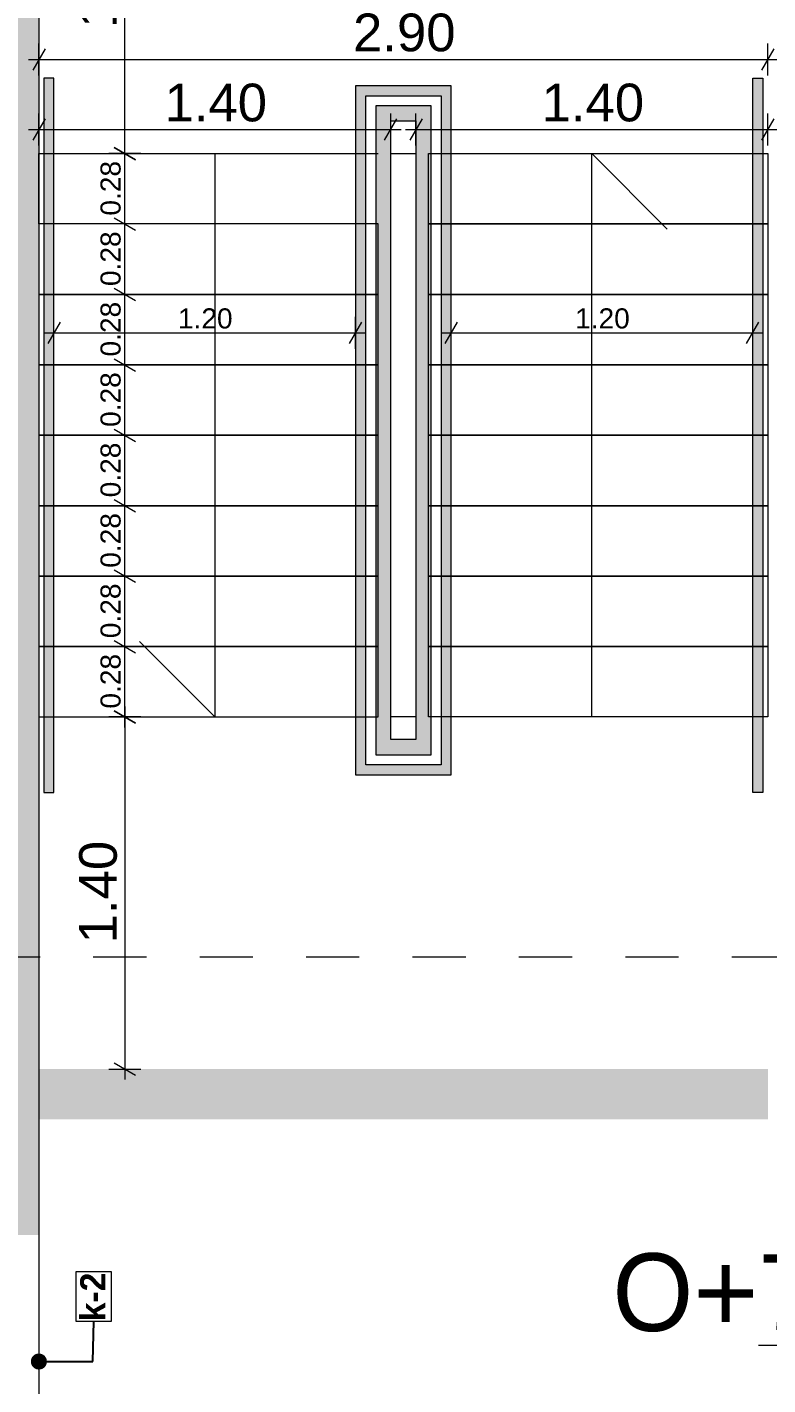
# Model space of a CAD drawing. Header units: millimetres. Extents: x 475206255 to 476720147, y 4620882299 to 4621447368.
# Drawn here: x 475260885 to 475263832, y 4621103721 to 4621109119 of the extents above; entities that cross this region are included whole.
import ezdxf

# ---------------------------------------------------------------- set-up
doc = ezdxf.new("R2010")
doc.units = ezdxf.units.MM
doc.header["$MEASUREMENT"] = 0
doc.set_wipeout_variables(frame=1)
doc.linetypes.add('Dashed', pattern=[423.333333, 211.666667, -211.666667])
doc.linetypes.add('Wipeout_Contour', pattern=[1000, 0, -1000])
for name, color, linetype, lineweight in [('2D Drafting - General_Pen_No__250_Pen_No__7_Pen_No__7', 7, 'Continuous', 0), ('G-Anno-Nplt_Pen_No__7', 7, 'Continuous', 0), ('gegmebi_Pen_No__7_Pen_No__7', 7, 'Continuous', 0), ('New_._Pen_No__1', 1, 'Continuous', 0), ('New_2D Drafting - General_Pen_No__1', 1, 'Continuous', 0), ('New_2D Drafting - General_Pen_No__4', 7, 'Continuous', 0), ('New_Annotation - Label_Pen_No__1', 1, 'Continuous', 0), ('New_shenobebi_Pen_No__1', 1, 'Continuous', 0), ('zoma_Pen_No__142', 142, 'Continuous', 0), ('zoma_Pen_No__5_Pen_No__5', 5, 'Continuous', 0)]:
    doc.layers.add(name, color=color, linetype=linetype, lineweight=lineweight)
doc.layers.add('zoma', color=7, linetype='Continuous')
doc.styles.add('GENERATED_STYLE_2', font='arial.ttf')
doc.styles.add('GENERATED_STYLE_5', font='')
doc.styles.add('GENERATED_STYLE_6', font='avaza.ttf')
doc.styles.get('GENERATED_STYLE_5').set_extended_font_data('Avaza', bold=True)
doc.dimstyles.new('GENERATED_STYLE__17', dxfattribs={"dimtxt": 80.000001, "dimasz": 64.421331, "dimexe": 0.18, "dimexo": 3, "dimgap": 0, "dimtad": 1, "dimlfac": 0.001, "dimzin": 0, "dimdsep": 46, "dimtxsty": 'GENERATED_STYLE_2', "dimblk": 'ARROWHEAD_2', "dimblk1": 'ARROWHEAD_2', "dimblk2": 'ARROWHEAD_2', "dimcen": 0.09, "dimclrd": 142, "dimclre": 142, "dimclrt": 142, "dimadec": 0, "dimazin": 0, "dimtfac": 1, "dimtdec": 4, "dimtmove": 0, "dimatfit": 3, "dimfxl": 1, "dimtolj": 1, "dimtzin": 0, "dimarcsym": 0})
doc.dimstyles.new('GENERATED_STYLE__20', dxfattribs={"dimtxt": 80.000001, "dimasz": 64.421331, "dimexe": 0.18, "dimexo": 3, "dimgap": 0, "dimtad": 1, "dimtih": 1, "dimtoh": 1, "dimlfac": 0.001, "dimzin": 0, "dimdsep": 46, "dimtxsty": 'GENERATED_STYLE_2', "dimblk": 'ARROWHEAD_2', "dimblk1": 'ARROWHEAD_2', "dimblk2": 'ARROWHEAD_2', "dimcen": 0.09, "dimclrd": 142, "dimclre": 142, "dimclrt": 142, "dimadec": 0, "dimazin": 0, "dimtfac": 1, "dimtdec": 4, "dimtmove": 0, "dimatfit": 3, "dimfxl": 1, "dimtolj": 1, "dimtzin": 0, "dimarcsym": 0})
doc.dimstyles.new('GENERATED_STYLE__3', dxfattribs={"dimtxt": 200, "dimasz": 64.421331, "dimexe": 0.18, "dimexo": 3, "dimgap": 0, "dimtad": 1, "dimtih": 1, "dimtoh": 1, "dimlfac": 0.001, "dimzin": 0, "dimdsep": 46, "dimtxsty": 'GENERATED_STYLE_2', "dimblk": 'ARROWHEAD_2', "dimblk1": 'ARROWHEAD_2', "dimblk2": 'ARROWHEAD_2', "dimcen": 0.09, "dimclrd": 142, "dimclre": 142, "dimclrt": 142, "dimadec": 0, "dimazin": 0, "dimtfac": 1, "dimtdec": 4, "dimtmove": 0, "dimatfit": 3, "dimfxl": 1, "dimtolj": 1, "dimtzin": 0, "dimarcsym": 0})
doc.dimstyles.new('GENERATED_STYLE__33', dxfattribs={"dimtxt": 0.18, "dimasz": 127.68, "dimexe": 0.18, "dimexo": 0.0625, "dimgap": 0, "dimtad": 0, "dimtih": 1, "dimtoh": 1, "dimdec": 4, "dimzin": 0, "dimdsep": 46, "dimcen": 0.09, "dimadec": 0, "dimazin": 0, "dimtfac": 1, "dimtdec": 4, "dimtmove": 0, "dimatfit": 3, "dimldrblk": 'ARROWHEAD_11', "dimfxl": 1, "dimtolj": 1, "dimtzin": 0, "dimarcsym": 0})
doc.dimstyles.new('GENERATED_STYLE__5', dxfattribs={"dimtxt": 150, "dimasz": 64.421331, "dimexe": 0.18, "dimexo": 3, "dimgap": 0, "dimtad": 1, "dimtih": 1, "dimtoh": 1, "dimlfac": 0.001, "dimzin": 0, "dimdsep": 46, "dimtxsty": 'GENERATED_STYLE_2', "dimblk": 'ARROWHEAD_2', "dimblk1": 'ARROWHEAD_2', "dimblk2": 'ARROWHEAD_2', "dimcen": 0.09, "dimclrd": 142, "dimclre": 142, "dimclrt": 142, "dimadec": 0, "dimazin": 0, "dimtfac": 1, "dimtdec": 4, "dimtmove": 0, "dimatfit": 3, "dimfxl": 1, "dimtolj": 1, "dimtzin": 0, "dimarcsym": 0})
doc.dimstyles.new('GENERATED_STYLE__7', dxfattribs={"dimtxt": 150, "dimasz": 64.421331, "dimexe": 0.18, "dimexo": 3, "dimgap": 0, "dimtad": 1, "dimlfac": 0.001, "dimzin": 0, "dimdsep": 46, "dimtxsty": 'GENERATED_STYLE_2', "dimblk": 'ARROWHEAD_2', "dimblk1": 'ARROWHEAD_2', "dimblk2": 'ARROWHEAD_2', "dimcen": 0.09, "dimclrd": 142, "dimclre": 142, "dimclrt": 142, "dimadec": 0, "dimazin": 0, "dimtfac": 1, "dimtdec": 4, "dimtmove": 0, "dimatfit": 3, "dimfxl": 1, "dimtolj": 1, "dimtzin": 0, "dimarcsym": 0})
doc.dimstyles.new('GENERATED_STYLE__9', dxfattribs={"dimtxt": 200, "dimasz": 64.421331, "dimexe": 0.18, "dimexo": 3, "dimgap": 0, "dimtad": 1, "dimlfac": 0.001, "dimzin": 0, "dimdsep": 46, "dimtxsty": 'GENERATED_STYLE_2', "dimblk": 'ARROWHEAD_2', "dimblk1": 'ARROWHEAD_2', "dimblk2": 'ARROWHEAD_2', "dimcen": 0.09, "dimclrd": 142, "dimclre": 142, "dimclrt": 142, "dimadec": 0, "dimazin": 0, "dimtfac": 1, "dimtdec": 4, "dimtmove": 0, "dimatfit": 3, "dimfxl": 1, "dimtolj": 1, "dimtzin": 0, "dimarcsym": 0})

# ---------------------------------------------------------------- blocks, each defined once
blk = doc.blocks.new('*D203', base_point=(475826095.8, 4621095193.2))
at = {"layer": 'zoma_Pen_No__142', "color": 142, "linetype": 'Continuous', "lineweight": 0, "transparency": 16777216}
for p, q in [((475299470.7, 4621110192), (475299386, 4621110240.9)), ((475299428.3, 4621110216.4), (475299428.3, 4621110257.9)), ((475299491.9, 4621110216.4), (475299364.8, 4621110216.4)), ((475299428.3, 4621095016.4), (475299428.3, 4621110216.4)), ((475299491.9, 4621095016.4), (475299364.8, 4621095016.4)), ((475299386, 4621095040.9), (475299470.7, 4621094992)), ((475299428.3, 4621094975), (475299428.3, 4621095016.4))]:
    blk.add_line(p, q, dxfattribs=at)
at = {"layer": 'zoma_Pen_No__142', "color": 142, "lineweight": 0, "transparency": 16777216, "insert": (475299388.3, 4621102273.2), "char_height": 200, "attachment_point": 7, "rotation": 90, "style": 'GENERATED_STYLE_2'}
blk.add_mtext('\\A1;{\\pql;\\fArial|b0|i0|c204|p0;\\W1.000000;15.20}', dxfattribs=at)
blk = doc.blocks.new('ARROWHEAD_2')
at = {"color": 0, "linetype": 'Continuous', "lineweight": 0}
for p, q in [((0, 0), (-1, 0)), ((-0.378, -0.655), (0.378, 0.655))]:
    blk.add_line(p, q, dxfattribs=at)
blk = doc.blocks.new('*D211', base_point=(475826095.8, 4621095193.2))
at = {"layer": 'zoma_Pen_No__142', "color": 142, "linetype": 'Continuous', "lineweight": 0, "transparency": 16777216}
for p, q in [((475298702.8, 4621109816.4), (475298575.6, 4621109816.4)), ((475298596.8, 4621109840.9), (475298681.6, 4621109792)), ((475298639.2, 4621105566), (475298639.2, 4621109816.4)), ((475298596.8, 4621105590.4), (475298681.6, 4621105541.5)), ((475298702.8, 4621105566), (475298575.6, 4621105566))]:
    blk.add_line(p, q, dxfattribs=at)
at = {"layer": 'zoma_Pen_No__142', "color": 142, "lineweight": 0, "transparency": 16777216, "char_height": 200, "attachment_point": 7, "rotation": 90, "style": 'GENERATED_STYLE_2'}
for s, insert in [('\\A1;{\\pql;\\fArial|b0|i0|c204|p0;\\W1.000000;0.40}', (475298599.2, 4621109258.1)), ('\\A1;{\\pql;\\fArial|b0|i0|c204|p0;\\W1.000000;4.25}', (475298599.2, 4621107424.3))]:
    blk.add_mtext(s, dxfattribs=dict(at, insert=insert))
blk = doc.blocks.new('*D379', base_point=(475826095.8, 4621095193.2))
at = {"layer": 'zoma_Pen_No__142', "color": 142, "linetype": 'Continuous', "lineweight": 0, "transparency": 16777216}
for p, q in [((475261316.5, 4621106352.1), (475261231.7, 4621106401)), ((475261274.1, 4621106418), (475261274.1, 4621106376.6)), ((475261210.5, 4621106376.6), (475261337.7, 4621106376.6)), ((475261274.1, 4621106376.6), (475261274.1, 4621104976.6)), ((475261231.7, 4621105001), (475261316.5, 4621104952.1)), ((475261210.5, 4621104976.6), (475261337.7, 4621104976.6)), ((475261274.1, 4621104976.6), (475261274.1, 4621104935.1))]:
    blk.add_line(p, q, dxfattribs=at)
at = {"layer": 'zoma_Pen_No__142', "color": 142, "lineweight": 0, "transparency": 16777216, "insert": (475261244.1, 4621105476.4), "char_height": 150, "attachment_point": 7, "rotation": 90, "style": 'GENERATED_STYLE_2'}
blk.add_mtext('\\A1;{\\pql;\\fArial|b0|i0|c204|p0;\\W1.000000;1.40}', dxfattribs=at)
blk = doc.blocks.new('*D380', base_point=(475826095.8, 4621095193.2))
at = {"layer": 'zoma_Pen_No__142', "color": 142, "linetype": 'Continuous', "lineweight": 0, "transparency": 16777216}
for p, q in [((475261231.7, 4621106680.9), (475261316.5, 4621106631.9)), ((475261337.7, 4621106656.4), (475261210.5, 4621106656.4)), ((475261274.1, 4621106376.4), (475261274.1, 4621106656.4)), ((475261231.7, 4621106400.9), (475261316.5, 4621106351.9)), ((475261337.7, 4621106376.4), (475261210.5, 4621106376.4)), ((475261274.1, 4621106334.9), (475261274.1, 4621106376.4))]:
    blk.add_line(p, q, dxfattribs=at)
at = {"layer": 'zoma_Pen_No__142', "color": 142, "lineweight": 0, "transparency": 16777216, "insert": (475261258.1, 4621106409.6), "char_height": 80, "attachment_point": 7, "rotation": 90, "style": 'GENERATED_STYLE_2'}
blk.add_mtext('\\A1;{\\pql;\\fArial|b0|i0|c204|p0;\\W1.000000;0.28}', dxfattribs=at)
blk = doc.blocks.new('*D381', base_point=(475826095.8, 4621095193.2))
at = {"layer": 'zoma_Pen_No__142', "color": 142, "linetype": 'Continuous', "lineweight": 0, "transparency": 16777216}
for p, q in [((475261231.7, 4621106960.9), (475261316.5, 4621106911.9)), ((475261337.7, 4621106936.4), (475261210.5, 4621106936.4)), ((475261274.1, 4621106656.4), (475261274.1, 4621106936.4)), ((475261231.7, 4621106680.9), (475261316.5, 4621106631.9)), ((475261337.7, 4621106656.4), (475261210.5, 4621106656.4))]:
    blk.add_line(p, q, dxfattribs=at)
at = {"layer": 'zoma_Pen_No__142', "color": 142, "lineweight": 0, "transparency": 16777216, "insert": (475261258.1, 4621106689.6), "char_height": 80, "attachment_point": 7, "rotation": 90, "style": 'GENERATED_STYLE_2'}
blk.add_mtext('\\A1;{\\pql;\\fArial|b0|i0|c204|p0;\\W1.000000;0.28}', dxfattribs=at)
blk = doc.blocks.new('*D382', base_point=(475826095.8, 4621095193.2))
at = {"layer": 'zoma_Pen_No__142', "color": 142, "linetype": 'Continuous', "lineweight": 0, "transparency": 16777216}
for p, q in [((475261337.7, 4621107216.4), (475261210.5, 4621107216.4)), ((475261231.7, 4621107240.9), (475261316.5, 4621107191.9)), ((475261274.1, 4621106936.4), (475261274.1, 4621107216.4)), ((475261231.7, 4621106960.9), (475261316.5, 4621106911.9)), ((475261337.7, 4621106936.4), (475261210.5, 4621106936.4))]:
    blk.add_line(p, q, dxfattribs=at)
at = {"layer": 'zoma_Pen_No__142', "color": 142, "lineweight": 0, "transparency": 16777216, "insert": (475261258.1, 4621106969.6), "char_height": 80, "attachment_point": 7, "rotation": 90, "style": 'GENERATED_STYLE_2'}
blk.add_mtext('\\A1;{\\pql;\\fArial|b0|i0|c204|p0;\\W1.000000;0.28}', dxfattribs=at)
blk = doc.blocks.new('*D383', base_point=(475826095.8, 4621095193.2))
at = {"layer": 'zoma_Pen_No__142', "color": 142, "linetype": 'Continuous', "lineweight": 0, "transparency": 16777216}
for p, q in [((475261337.7, 4621107496.4), (475261210.5, 4621107496.4)), ((475261231.7, 4621107520.9), (475261316.5, 4621107471.9)), ((475261274.1, 4621107216.4), (475261274.1, 4621107496.4)), ((475261337.7, 4621107216.4), (475261210.5, 4621107216.4)), ((475261231.7, 4621107240.9), (475261316.5, 4621107191.9))]:
    blk.add_line(p, q, dxfattribs=at)
at = {"layer": 'zoma_Pen_No__142', "color": 142, "lineweight": 0, "transparency": 16777216, "insert": (475261258.1, 4621107249.6), "char_height": 80, "attachment_point": 7, "rotation": 90, "style": 'GENERATED_STYLE_2'}
blk.add_mtext('\\A1;{\\pql;\\fArial|b0|i0|c204|p0;\\W1.000000;0.28}', dxfattribs=at)
blk = doc.blocks.new('*D384', base_point=(475826095.8, 4621095193.2))
at = {"layer": 'zoma_Pen_No__142', "color": 142, "linetype": 'Continuous', "lineweight": 0, "transparency": 16777216}
for p, q in [((475261231.7, 4621107800.9), (475261316.5, 4621107751.9)), ((475261337.7, 4621107776.4), (475261210.5, 4621107776.4)), ((475261274.1, 4621107496.4), (475261274.1, 4621107776.4)), ((475261337.7, 4621107496.4), (475261210.5, 4621107496.4)), ((475261231.7, 4621107520.9), (475261316.5, 4621107471.9))]:
    blk.add_line(p, q, dxfattribs=at)
at = {"layer": 'zoma_Pen_No__142', "color": 142, "lineweight": 0, "transparency": 16777216, "insert": (475261258.1, 4621107529.6), "char_height": 80, "attachment_point": 7, "rotation": 90, "style": 'GENERATED_STYLE_2'}
blk.add_mtext('\\A1;{\\pql;\\fArial|b0|i0|c204|p0;\\W1.000000;0.28}', dxfattribs=at)
blk = doc.blocks.new('*D385', base_point=(475826095.8, 4621095193.2))
at = {"layer": 'zoma_Pen_No__142', "color": 142, "linetype": 'Continuous', "lineweight": 0, "transparency": 16777216}
for p, q in [((475261231.7, 4621108080.9), (475261316.5, 4621108031.9)), ((475261337.7, 4621108056.4), (475261210.5, 4621108056.4)), ((475261274.1, 4621107776.4), (475261274.1, 4621108056.4)), ((475261231.7, 4621107800.9), (475261316.5, 4621107751.9)), ((475261337.7, 4621107776.4), (475261210.5, 4621107776.4))]:
    blk.add_line(p, q, dxfattribs=at)
at = {"layer": 'zoma_Pen_No__142', "color": 142, "lineweight": 0, "transparency": 16777216, "insert": (475261258.1, 4621107809.6), "char_height": 80, "attachment_point": 7, "rotation": 90, "style": 'GENERATED_STYLE_2'}
blk.add_mtext('\\A1;{\\pql;\\fArial|b0|i0|c204|p0;\\W1.000000;0.28}', dxfattribs=at)
blk = doc.blocks.new('*D386', base_point=(475826095.8, 4621095193.2))
at = {"layer": 'zoma_Pen_No__142', "color": 142, "linetype": 'Continuous', "lineweight": 0, "transparency": 16777216}
for p, q in [((475261231.7, 4621108360.9), (475261316.5, 4621108311.9)), ((475261337.7, 4621108336.4), (475261210.5, 4621108336.4)), ((475261274.1, 4621108056.4), (475261274.1, 4621108336.4)), ((475261231.7, 4621108080.9), (475261316.5, 4621108031.9)), ((475261337.7, 4621108056.4), (475261210.5, 4621108056.4))]:
    blk.add_line(p, q, dxfattribs=at)
at = {"layer": 'zoma_Pen_No__142', "color": 142, "lineweight": 0, "transparency": 16777216, "insert": (475261258.1, 4621108089.6), "char_height": 80, "attachment_point": 7, "rotation": 90, "style": 'GENERATED_STYLE_2'}
blk.add_mtext('\\A1;{\\pql;\\fArial|b0|i0|c204|p0;\\W1.000000;0.28}', dxfattribs=at)
blk = doc.blocks.new('*D387', base_point=(475826095.8, 4621095193.2))
at = {"layer": 'zoma_Pen_No__142', "color": 142, "linetype": 'Continuous', "lineweight": 0, "transparency": 16777216}
for p, q in [((475261337.7, 4621108616.4), (475261210.5, 4621108616.4)), ((475261316.5, 4621108591.9), (475261231.7, 4621108640.9)), ((475261274.1, 4621108616.4), (475261274.1, 4621108657.8)), ((475261274.1, 4621108336.4), (475261274.1, 4621108616.4)), ((475261231.7, 4621108360.9), (475261316.5, 4621108311.9)), ((475261337.7, 4621108336.4), (475261210.5, 4621108336.4))]:
    blk.add_line(p, q, dxfattribs=at)
at = {"layer": 'zoma_Pen_No__142', "color": 142, "lineweight": 0, "transparency": 16777216, "insert": (475261258.1, 4621108369.6), "char_height": 80, "attachment_point": 7, "rotation": 90, "style": 'GENERATED_STYLE_2'}
blk.add_mtext('\\A1;{\\pql;\\fArial|b0|i0|c204|p0;\\W1.000000;0.28}', dxfattribs=at)
blk = doc.blocks.new('*D388', base_point=(475826095.8, 4621095193.2))
at = {"layer": 'zoma_Pen_No__142', "color": 142, "linetype": 'Continuous', "lineweight": 0, "transparency": 16777216}
for p, q in [((475260931.9, 4621108648.7), (475260931.9, 4621108775.9)), ((475262331.9, 4621108648.7), (475262331.9, 4621108775.9)), ((475260956.4, 4621108754.7), (475260907.4, 4621108669.9)), ((475262307.4, 4621108669.9), (475262356.4, 4621108754.7)), ((475260890.5, 4621108712.3), (475260931.9, 4621108712.3)), ((475260931.9, 4621108712.3), (475262331.9, 4621108712.3)), ((475262331.9, 4621108712.3), (475262373.4, 4621108712.3))]:
    blk.add_line(p, q, dxfattribs=at)
at = {"layer": 'zoma_Pen_No__142', "color": 142, "lineweight": 0, "transparency": 16777216, "insert": (475261431.7, 4621108742.3), "char_height": 150, "attachment_point": 7, "style": 'GENERATED_STYLE_2'}
blk.add_mtext('\\A1;{\\pql;\\fArial|b0|i0|c204|p0;\\W1.000000;1.40}', dxfattribs=at)
blk = doc.blocks.new('*D389', base_point=(475826095.8, 4621095193.2))
at = {"layer": 'zoma_Pen_No__142', "color": 142, "linetype": 'Continuous', "lineweight": 0, "transparency": 16777216}
for p, q in [((475262431.9, 4621108648.7), (475262431.9, 4621108775.9)), ((475263831.9, 4621108648.7), (475263831.9, 4621108775.9)), ((475262456.4, 4621108754.7), (475262407.4, 4621108669.9)), ((475263807.4, 4621108669.9), (475263856.4, 4621108754.7)), ((475262390.5, 4621108712.3), (475262431.9, 4621108712.3)), ((475262431.9, 4621108712.3), (475263831.9, 4621108712.3)), ((475263831.9, 4621108712.3), (475263873.4, 4621108712.3))]:
    blk.add_line(p, q, dxfattribs=at)
at = {"layer": 'zoma_Pen_No__142', "color": 142, "lineweight": 0, "transparency": 16777216, "insert": (475262931.7, 4621108742.3), "char_height": 150, "attachment_point": 7, "style": 'GENERATED_STYLE_2'}
blk.add_mtext('\\A1;{\\pql;\\fArial|b0|i0|c204|p0;\\W1.000000;1.40}', dxfattribs=at)
blk = doc.blocks.new('*D390', base_point=(475826095.8, 4621095193.2))
at = {"layer": 'zoma_Pen_No__142', "color": 142, "linetype": 'Continuous', "lineweight": 0, "transparency": 16777216}
for p, q in [((475260931.9, 4621108927.3), (475260931.9, 4621109054.4)), ((475263831.9, 4621108927.3), (475263831.9, 4621109054.4)), ((475260890.5, 4621108990.9), (475260931.9, 4621108990.9)), ((475260956.4, 4621109033.2), (475260907.4, 4621108948.5)), ((475260931.9, 4621108990.9), (475263831.9, 4621108990.9)), ((475263807.4, 4621108948.5), (475263856.4, 4621109033.2)), ((475263831.9, 4621108990.9), (475263873.4, 4621108990.9))]:
    blk.add_line(p, q, dxfattribs=at)
at = {"layer": 'zoma_Pen_No__142', "color": 142, "lineweight": 0, "transparency": 16777216, "insert": (475262181.7, 4621109020.9), "char_height": 150, "attachment_point": 7, "style": 'GENERATED_STYLE_2'}
blk.add_mtext('\\A1;{\\pql;\\fArial|b0|i0|c204|p0;\\W1.000000;2.90}', dxfattribs=at)
blk = doc.blocks.new('*D391', base_point=(475826095.8, 4621095193.2))
at = {"layer": 'zoma_Pen_No__142', "color": 142, "linetype": 'Continuous', "lineweight": 0, "transparency": 16777216}
for p, q in [((475261337.7, 4621110016.4), (475261210.5, 4621110016.4)), ((475261316.5, 4621109992), (475261231.7, 4621110040.9)), ((475261274.1, 4621110016.4), (475261274.1, 4621110057.9)), ((475261274.1, 4621108616.4), (475261274.1, 4621110016.4)), ((475261337.7, 4621108616.4), (475261210.5, 4621108616.4)), ((475261231.7, 4621108640.9), (475261316.5, 4621108591.9)), ((475261274.1, 4621108574.9), (475261274.1, 4621108616.4))]:
    blk.add_line(p, q, dxfattribs=at)
at = {"layer": 'zoma_Pen_No__142', "color": 142, "lineweight": 0, "transparency": 16777216, "insert": (475261244.1, 4621109116.2), "char_height": 150, "attachment_point": 7, "rotation": 90, "style": 'GENERATED_STYLE_2'}
blk.add_mtext('\\A1;{\\pql;\\fArial|b0|i0|c204|p0;\\W1.000000;1.40}', dxfattribs=at)
blk = doc.blocks.new('*D634', base_point=(475826095.8, 4621095193.2))
at = {"layer": 'zoma_Pen_No__142', "color": 142, "linetype": 'Continuous', "lineweight": 0, "transparency": 16777216}
for p, q in [((475260991.9, 4621107840.4), (475260991.9, 4621107967.5)), ((475262191.9, 4621107840.4), (475262191.9, 4621107967.5)), ((475261016.4, 4621107946.3), (475260967.4, 4621107861.6)), ((475262167.4, 4621107861.6), (475262216.4, 4621107946.3)), ((475260950.5, 4621107903.9), (475260991.9, 4621107903.9)), ((475260991.9, 4621107903.9), (475262191.9, 4621107903.9)), ((475262191.9, 4621107903.9), (475262233.4, 4621107903.9))]:
    blk.add_line(p, q, dxfattribs=at)
at = {"layer": 'zoma_Pen_No__142', "color": 142, "lineweight": 0, "transparency": 16777216, "insert": (475261485.1, 4621107919.9), "char_height": 80, "attachment_point": 7, "style": 'GENERATED_STYLE_2'}
blk.add_mtext('\\A1;{\\pql;\\fArial|b0|i0|c204|p0;\\W1.000000;1.20}', dxfattribs=at)
blk = doc.blocks.new('*D635', base_point=(475826095.8, 4621095193.2))
at = {"layer": 'zoma_Pen_No__142', "color": 142, "linetype": 'Continuous', "lineweight": 0, "transparency": 16777216}
for p, q in [((475262571.9, 4621107840.4), (475262571.9, 4621107967.5)), ((475263771.9, 4621107840.4), (475263771.9, 4621107967.5)), ((475262596.4, 4621107946.3), (475262547.4, 4621107861.6)), ((475263747.4, 4621107861.6), (475263796.4, 4621107946.3)), ((475262530.5, 4621107903.9), (475262571.9, 4621107903.9)), ((475262571.9, 4621107903.9), (475263771.9, 4621107903.9)), ((475263771.9, 4621107903.9), (475263813.4, 4621107903.9))]:
    blk.add_line(p, q, dxfattribs=at)
at = {"layer": 'zoma_Pen_No__142', "color": 142, "lineweight": 0, "transparency": 16777216, "insert": (475263065.1, 4621107919.9), "char_height": 80, "attachment_point": 7, "style": 'GENERATED_STYLE_2'}
blk.add_mtext('\\A1;{\\pql;\\fArial|b0|i0|c204|p0;\\W1.000000;1.20}', dxfattribs=at)
blk = doc.blocks.new('*D1283', base_point=(475826095.8, 4621095193.2))
at = {"layer": 'zoma_Pen_No__142', "color": 142, "linetype": 'Continuous', "lineweight": 0, "transparency": 16777216}
for p, q in [((475260743.9, 4621111275), (475260695, 4621111190.3)), ((475260719.4, 4621111169.1), (475260719.4, 4621111296.2)), ((475261143.9, 4621111275), (475261095, 4621111190.3)), ((475261119.4, 4621111169.1), (475261119.4, 4621111296.2)), ((475260719.4, 4621111232.6), (475261119.4, 4621111232.6))]:
    blk.add_line(p, q, dxfattribs=at)
blk = doc.blocks.new('*D1284', base_point=(475826095.8, 4621095193.2))
at = {"layer": 'zoma_Pen_No__142', "color": 142, "linetype": 'Continuous', "lineweight": 0, "transparency": 16777216}
for p, q in [((475261143.9, 4621111275), (475261095, 4621111190.3)), ((475261119.4, 4621111169.1), (475261119.4, 4621111296.2)), ((475267643.9, 4621111275), (475267595, 4621111190.3)), ((475267619.4, 4621111169.1), (475267619.4, 4621111296.2)), ((475261119.4, 4621111232.6), (475267619.4, 4621111232.6))]:
    blk.add_line(p, q, dxfattribs=at)
at = {"layer": 'zoma_Pen_No__142', "color": 142, "lineweight": 0, "transparency": 16777216, "char_height": 200, "attachment_point": 7, "style": 'GENERATED_STYLE_2'}
for s, insert in [('\\A1;{\\pql;\\fArial|b0|i0|c204|p0;\\W1.000000;6.50}', (475264102.5, 4621111272.6)), ('\\A1;{\\pql;\\fArial|b0|i0|c204|p0;\\W1.000000;0.40}', (475267061.1, 4621111272.6))]:
    blk.add_mtext(s, dxfattribs=dict(at, insert=insert))
blk = doc.blocks.new('*D1341', base_point=(475826095.8, 4621095193.2))
at = {"layer": 'zoma_Pen_No__142', "color": 142, "linetype": 'Continuous', "lineweight": 0, "transparency": 16777216}
for p, q in [((475260719.4, 4621160358.8), (475260719.4, 4621160486)), ((475261119.4, 4621160358.8), (475261119.4, 4621160486)), ((475260743.9, 4621160464.8), (475260695, 4621160380)), ((475261143.9, 4621160464.8), (475261095, 4621160380)), ((475260719.4, 4621160422.4), (475261119.4, 4621160422.4))]:
    blk.add_line(p, q, dxfattribs=at)
blk = doc.blocks.new('*D1342', base_point=(475826095.8, 4621095193.2))
at = {"layer": 'zoma_Pen_No__142', "color": 142, "linetype": 'Continuous', "lineweight": 0, "transparency": 16777216}
for p, q in [((475261119.4, 4621160358.8), (475261119.4, 4621160486)), ((475267619.4, 4621160358.8), (475267619.4, 4621160486)), ((475261143.9, 4621160464.8), (475261095, 4621160380)), ((475267643.9, 4621160464.8), (475267595, 4621160380)), ((475261119.4, 4621160422.4), (475267619.4, 4621160422.4))]:
    blk.add_line(p, q, dxfattribs=at)
at = {"layer": 'zoma_Pen_No__142', "color": 142, "lineweight": 0, "transparency": 16777216, "char_height": 200, "attachment_point": 7, "style": 'GENERATED_STYLE_2'}
for s, insert in [('\\A1;{\\pql;\\fArial|b0|i0|c204|p0;\\W1.000000;6.50}', (475264102.5, 4621160462.4)), ('\\A1;{\\pql;\\fArial|b0|i0|c204|p0;\\W1.000000;0.40}', (475267061.1, 4621160462.4))]:
    blk.add_mtext(s, dxfattribs=dict(at, insert=insert))
blk = doc.blocks.new('*D1365', base_point=(475826095.8, 4621095193.2))
at = {"layer": 'zoma_Pen_No__142', "color": 142, "linetype": 'Continuous', "lineweight": 0, "transparency": 16777216}
for p, q in [((475260743.9, 4621141919.8), (475260695, 4621141835.1)), ((475260719.4, 4621141813.9), (475260719.4, 4621141941)), ((475261143.9, 4621141919.8), (475261095, 4621141835.1)), ((475261119.4, 4621141813.9), (475261119.4, 4621141941)), ((475260719.4, 4621141877.4), (475261119.4, 4621141877.4))]:
    blk.add_line(p, q, dxfattribs=at)
blk = doc.blocks.new('*D1366', base_point=(475826095.8, 4621095193.2))
at = {"layer": 'zoma_Pen_No__142', "color": 142, "linetype": 'Continuous', "lineweight": 0, "transparency": 16777216}
for p, q in [((475261143.9, 4621141919.8), (475261095, 4621141835.1)), ((475261119.4, 4621141813.9), (475261119.4, 4621141941)), ((475267643.9, 4621141919.8), (475267595, 4621141835.1)), ((475267619.4, 4621141813.9), (475267619.4, 4621141941)), ((475261119.4, 4621141877.4), (475267619.4, 4621141877.4))]:
    blk.add_line(p, q, dxfattribs=at)
at = {"layer": 'zoma_Pen_No__142', "color": 142, "lineweight": 0, "transparency": 16777216, "char_height": 200, "attachment_point": 7, "style": 'GENERATED_STYLE_2'}
for s, insert in [('\\A1;{\\pql;\\fArial|b0|i0|c204|p0;\\W1.000000;6.50}', (475264102.5, 4621141917.4)), ('\\A1;{\\pql;\\fArial|b0|i0|c204|p0;\\W1.000000;0.40}', (475267061.1, 4621141917.4))]:
    blk.add_mtext(s, dxfattribs=dict(at, insert=insert))
blk = doc.blocks.new('*D1400', base_point=(475826095.8, 4621095193.2))
at = {"layer": 'zoma_Pen_No__142', "color": 142, "linetype": 'Continuous', "lineweight": 0, "transparency": 16777216}
for p, q in [((475260743.9, 4621209841.4), (475260695, 4621209756.6)), ((475260719.4, 4621209735.5), (475260719.4, 4621209862.6)), ((475261143.9, 4621209841.4), (475261095, 4621209756.6)), ((475261119.4, 4621209735.5), (475261119.4, 4621209862.6)), ((475260719.4, 4621209799), (475261119.4, 4621209799))]:
    blk.add_line(p, q, dxfattribs=at)
blk = doc.blocks.new('*D1401', base_point=(475826095.8, 4621095193.2))
at = {"layer": 'zoma_Pen_No__142', "color": 142, "linetype": 'Continuous', "lineweight": 0, "transparency": 16777216}
for p, q in [((475261143.9, 4621209841.4), (475261095, 4621209756.6)), ((475261119.4, 4621209735.5), (475261119.4, 4621209862.6)), ((475267643.9, 4621209841.4), (475267595, 4621209756.6)), ((475267619.4, 4621209735.5), (475267619.4, 4621209862.6)), ((475261119.4, 4621209799), (475267619.4, 4621209799))]:
    blk.add_line(p, q, dxfattribs=at)
at = {"layer": 'zoma_Pen_No__142', "color": 142, "lineweight": 0, "transparency": 16777216, "char_height": 200, "attachment_point": 7, "style": 'GENERATED_STYLE_2'}
for s, insert in [('\\A1;{\\pql;\\fArial|b0|i0|c204|p0;\\W1.000000;6.50}', (475264102.5, 4621209839)), ('\\A1;{\\pql;\\fArial|b0|i0|c204|p0;\\W1.000000;0.40}', (475267061.1, 4621209839))]:
    blk.add_mtext(s, dxfattribs=dict(at, insert=insert))
blk = doc.blocks.new('*D1424', base_point=(475826095.8, 4621095193.2))
at = {"layer": 'zoma_Pen_No__142', "color": 142, "linetype": 'Continuous', "lineweight": 0, "transparency": 16777216}
for p, q in [((475260719.4, 4621191190.5), (475260719.4, 4621191317.7)), ((475261119.4, 4621191190.5), (475261119.4, 4621191317.7)), ((475260743.9, 4621191296.5), (475260695, 4621191211.7)), ((475260719.4, 4621191254.1), (475261119.4, 4621191254.1)), ((475261143.9, 4621191296.5), (475261095, 4621191211.7))]:
    blk.add_line(p, q, dxfattribs=at)
blk = doc.blocks.new('*D1425', base_point=(475826095.8, 4621095193.2))
at = {"layer": 'zoma_Pen_No__142', "color": 142, "linetype": 'Continuous', "lineweight": 0, "transparency": 16777216}
for p, q in [((475261119.4, 4621191190.5), (475261119.4, 4621191317.7)), ((475267619.4, 4621191190.5), (475267619.4, 4621191317.7)), ((475261143.9, 4621191296.5), (475261095, 4621191211.7)), ((475261119.4, 4621191254.1), (475267619.4, 4621191254.1)), ((475267643.9, 4621191296.5), (475267595, 4621191211.7))]:
    blk.add_line(p, q, dxfattribs=at)
at = {"layer": 'zoma_Pen_No__142', "color": 142, "lineweight": 0, "transparency": 16777216, "char_height": 200, "attachment_point": 7, "style": 'GENERATED_STYLE_2'}
for s, insert in [('\\A1;{\\pql;\\fArial|b0|i0|c204|p0;\\W1.000000;6.50}', (475264102.5, 4621191294.1)), ('\\A1;{\\pql;\\fArial|b0|i0|c204|p0;\\W1.000000;0.40}', (475267061.1, 4621191294.1))]:
    blk.add_mtext(s, dxfattribs=dict(at, insert=insert))
blk = doc.blocks.new('*D1458', base_point=(475826095.8, 4621095193.2))
at = {"layer": 'zoma_Pen_No__142', "color": 142, "linetype": 'Continuous', "lineweight": 0, "transparency": 16777216}
for p, q in [((475260719.4, 4621258925.2), (475260719.4, 4621259052.4)), ((475261119.4, 4621258925.2), (475261119.4, 4621259052.4)), ((475260743.9, 4621259031.2), (475260695, 4621258946.4)), ((475261143.9, 4621259031.2), (475261095, 4621258946.4)), ((475260719.4, 4621258988.8), (475261119.4, 4621258988.8))]:
    blk.add_line(p, q, dxfattribs=at)
blk = doc.blocks.new('*D1459', base_point=(475826095.8, 4621095193.2))
at = {"layer": 'zoma_Pen_No__142', "color": 142, "linetype": 'Continuous', "lineweight": 0, "transparency": 16777216}
for p, q in [((475261119.4, 4621258925.2), (475261119.4, 4621259052.4)), ((475267619.4, 4621258925.2), (475267619.4, 4621259052.4)), ((475261143.9, 4621259031.2), (475261095, 4621258946.4)), ((475267643.9, 4621259031.2), (475267595, 4621258946.4)), ((475261119.4, 4621258988.8), (475267619.4, 4621258988.8))]:
    blk.add_line(p, q, dxfattribs=at)
at = {"layer": 'zoma_Pen_No__142', "color": 142, "lineweight": 0, "transparency": 16777216, "char_height": 200, "attachment_point": 7, "style": 'GENERATED_STYLE_2'}
for s, insert in [('\\A1;{\\pql;\\fArial|b0|i0|c204|p0;\\W1.000000;6.50}', (475264102.5, 4621259028.8)), ('\\A1;{\\pql;\\fArial|b0|i0|c204|p0;\\W1.000000;0.40}', (475267061.1, 4621259028.8))]:
    blk.add_mtext(s, dxfattribs=dict(at, insert=insert))
blk = doc.blocks.new('*D1482', base_point=(475826095.8, 4621095193.2))
at = {"layer": 'zoma_Pen_No__142', "color": 142, "linetype": 'Continuous', "lineweight": 0, "transparency": 16777216}
for p, q in [((475260743.9, 4621240486.2), (475260695, 4621240401.5)), ((475260719.4, 4621240380.3), (475260719.4, 4621240507.4)), ((475261143.9, 4621240486.2), (475261095, 4621240401.5)), ((475261119.4, 4621240380.3), (475261119.4, 4621240507.4)), ((475260719.4, 4621240443.8), (475261119.4, 4621240443.8))]:
    blk.add_line(p, q, dxfattribs=at)
blk = doc.blocks.new('*D1483', base_point=(475826095.8, 4621095193.2))
at = {"layer": 'zoma_Pen_No__142', "color": 142, "linetype": 'Continuous', "lineweight": 0, "transparency": 16777216}
for p, q in [((475261143.9, 4621240486.2), (475261095, 4621240401.5)), ((475261119.4, 4621240380.3), (475261119.4, 4621240507.4)), ((475267643.9, 4621240486.2), (475267595, 4621240401.5)), ((475267619.4, 4621240380.3), (475267619.4, 4621240507.4)), ((475261119.4, 4621240443.8), (475267619.4, 4621240443.8))]:
    blk.add_line(p, q, dxfattribs=at)
at = {"layer": 'zoma_Pen_No__142', "color": 142, "lineweight": 0, "transparency": 16777216, "char_height": 200, "attachment_point": 7, "style": 'GENERATED_STYLE_2'}
for s, insert in [('\\A1;{\\pql;\\fArial|b0|i0|c204|p0;\\W1.000000;6.50}', (475264102.5, 4621240483.8)), ('\\A1;{\\pql;\\fArial|b0|i0|c204|p0;\\W1.000000;0.40}', (475267061.1, 4621240483.8))]:
    blk.add_mtext(s, dxfattribs=dict(at, insert=insert))
blk = doc.blocks.new('ARROWHEAD_11')
at = {"color": 0, "linetype": 'Continuous', "lineweight": 0}
blk.add_line((0, 0), (-1, 0), dxfattribs=at)
at = {"color": 0, "linetype": 'Continuous', "lineweight": 0, "const_width": 0.25, "flags": 128}
blk.add_lwpolyline([(-0.125, 0, 1), (0.125, 0, 1)], format="xyb", close=True, dxfattribs=at)

msp = doc.modelspace()

# ---------------------------------------------------------------- hatches: boundary and pattern name
at = {"layer": '2D Drafting - General_Pen_No__250_Pen_No__7_Pen_No__7', "linetype": 'Continuous', "lineweight": 0}
msp.add_hatch(color=7, dxfattribs=at).paths.add_polyline_path([(475260731.911, 4621109816.431), (475260731.911, 4621104316.431), (475260931.911, 4621104316.431), (475260931.911, 4621109816.431)])
at = {"layer": 'G-Anno-Nplt_Pen_No__7', "linetype": 'Continuous', "lineweight": 0}
msp.add_hatch(color=7, dxfattribs=at).paths.add_polyline_path([(475263831.911, 4621104776.356), (475260931.911, 4621104776.356), (475260931.911, 4621104976.356), (475263831.911, 4621104976.356)])
at = {"layer": 'New_2D Drafting - General_Pen_No__1', "linetype": 'Continuous', "lineweight": 0}
for points in [[(475260951.911, 4621106076.388), (475260991.911, 4621106076.388), (475260991.911, 4621108916.388), (475260951.911, 4621108916.388)], [(475263811.911, 4621106076.388), (475263771.911, 4621106076.388), (475263771.911, 4621108916.388), (475263811.911, 4621108916.388)]]:
    msp.add_hatch(color=1, dxfattribs=at).paths.add_polyline_path(points)
h = msp.add_hatch(color=1, dxfattribs=at)
h.paths.add_polyline_path([(475262191.911, 4621106146.281), (475262571.911, 4621106146.281), (475262571.911, 4621106276.388), (475262571.911, 4621108886.295), (475262191.911, 4621108886.295)])
h.paths.add_polyline_path([(475262531.911, 4621106186.281), (475262231.911, 4621106186.281), (475262231.911, 4621108846.295), (475262531.911, 4621108846.295)], flags=0)
h = msp.add_hatch(color=1, dxfattribs=at)
h.paths.add_polyline_path([(475262271.911, 4621106226.281), (475262491.911, 4621106226.281), (475262491.911, 4621108806.295), (475262271.911, 4621108806.295)])
h.paths.add_polyline_path([(475262331.911, 4621106286.281), (475262331.911, 4621108746.295), (475262431.911, 4621108746.295), (475262431.911, 4621106286.281)], flags=0)

# ---------------------------------------------------------------- linework, layer by layer
at = {"layer": 'gegmebi_Pen_No__7_Pen_No__7', "color": 7, "linetype": 'Continuous', "lineweight": 0, "flags": 128}
for points in [[(475262281.911, 4621108336.388), (475260931.911, 4621108336.388), (475260931.911, 4621108616.388), (475262281.911, 4621108616.388)], [(475261631.911, 4621108616.388), (475261631.911, 4621106376.388), (475261331.911, 4621106676.388)], [(475263131.911, 4621106376.388), (475263131.911, 4621108616.388), (475263431.911, 4621108316.388)]]:
    msp.add_lwpolyline(points, dxfattribs=at)
for points in [[(475262431.911, 4621106376.388), (475262331.911, 4621106376.388), (475262331.911, 4621108616.388), (475262431.911, 4621108616.388)], [(475262481.911, 4621108336.388), (475262481.911, 4621108616.388), (475263831.911, 4621108616.388), (475263831.911, 4621108336.388)], [(475262281.911, 4621108056.388), (475262281.911, 4621108336.388), (475260931.911, 4621108336.388), (475260931.911, 4621108056.388)], [(475262481.911, 4621108056.388), (475262481.911, 4621108336.388), (475263831.911, 4621108336.388), (475263831.911, 4621108056.388)], [(475262281.911, 4621107776.388), (475262281.911, 4621108056.388), (475260931.911, 4621108056.388), (475260931.911, 4621107776.388)], [(475262481.911, 4621107776.388), (475262481.911, 4621108056.388), (475263831.911, 4621108056.388), (475263831.911, 4621107776.388)], [(475262281.911, 4621107496.388), (475262281.911, 4621107776.388), (475260931.911, 4621107776.388), (475260931.911, 4621107496.388)], [(475262481.911, 4621107496.388), (475262481.911, 4621107776.388), (475263831.911, 4621107776.388), (475263831.911, 4621107496.388)], [(475262281.911, 4621107216.388), (475262281.911, 4621107496.388), (475260931.911, 4621107496.388), (475260931.911, 4621107216.388)], [(475262481.911, 4621107216.388), (475262481.911, 4621107496.388), (475263831.911, 4621107496.388), (475263831.911, 4621107216.388)], [(475262281.911, 4621106936.388), (475262281.911, 4621107216.388), (475260931.911, 4621107216.388), (475260931.911, 4621106936.388)], [(475262481.911, 4621106936.388), (475262481.911, 4621107216.388), (475263831.911, 4621107216.388), (475263831.911, 4621106936.388)], [(475262281.911, 4621106656.388), (475262281.911, 4621106936.388), (475260931.911, 4621106936.388), (475260931.911, 4621106656.388)], [(475262481.911, 4621106656.388), (475262481.911, 4621106936.388), (475263831.911, 4621106936.388), (475263831.911, 4621106656.388)], [(475262281.911, 4621106376.388), (475262281.911, 4621106656.388), (475260931.911, 4621106656.388), (475260931.911, 4621106376.388)], [(475262481.911, 4621106376.388), (475262481.911, 4621106656.388), (475263831.911, 4621106656.388), (475263831.911, 4621106376.388)]]:
    msp.add_lwpolyline(points, close=True, dxfattribs=at)
at = {"layer": 'New_2D Drafting - General_Pen_No__4', "color": 7, "linetype": 'Continuous', "lineweight": 0, "flags": 128}
for points in [[(475260951.911, 4621106076.388), (475260991.911, 4621106076.388), (475260991.911, 4621108916.388), (475260951.911, 4621108916.388)], [(475262191.911, 4621106146.281), (475262571.911, 4621106146.281), (475262571.911, 4621106276.388), (475262571.911, 4621108886.295), (475262191.911, 4621108886.295)], [(475263811.911, 4621106076.388), (475263771.911, 4621106076.388), (475263771.911, 4621108916.388), (475263811.911, 4621108916.388)], [(475262531.911, 4621106186.281), (475262231.911, 4621106186.281), (475262231.911, 4621108846.295), (475262531.911, 4621108846.295)], [(475262271.911, 4621106226.281), (475262491.911, 4621106226.281), (475262491.911, 4621108806.295), (475262271.911, 4621108806.295)], [(475262331.911, 4621106286.281), (475262331.911, 4621108746.295), (475262431.911, 4621108746.295), (475262431.911, 4621106286.281)]]:
    msp.add_lwpolyline(points, close=True, dxfattribs=at)
at = {"layer": 'New_shenobebi_Pen_No__1', "color": 1, "linetype": 'Dashed', "lineweight": 0}
msp.add_lwpolyline([(475301576.601, 4621105421.761), (475228405.534, 4621105421.761)], dxfattribs=at)
at = {"layer": 'zoma_Pen_No__5_Pen_No__5', "color": 5, "linetype": 'Continuous', "lineweight": 0}
msp.add_line((475260931.911, 4621112487.415), (475260931.911, 4621091612.423), dxfattribs=at)

# ---------------------------------------------------------------- dimensions: what is measured, and where the dimension line sits
at = {"layer": 'zoma', "color": 142, "linetype": 'Continuous', "lineweight": 0}
for base, p1, p2, dimstyle, picture, middle in [((475267619.44, 4621258988.783), (475261119.44, 4621006289.778), (475267619.44, 4621006289.778), 'GENERATED_STYLE__3', '*D1459', (475264361.436, 4621259128.783)), ((475261119.44, 4621258988.783), (475260719.44, 4621006289.778), (475261119.44, 4621006289.778), 'GENERATED_STYLE__3', '*D1458', (475260420.019, 4621259128.783)), ((475267619.44, 4621240443.837), (475261119.44, 4620991489.778), (475267619.44, 4620991489.778), 'GENERATED_STYLE__3', '*D1483', (475264361.436, 4621240583.837)), ((475261119.44, 4621240443.837), (475260719.44, 4620991089.778), (475261119.44, 4620991489.778), 'GENERATED_STYLE__3', '*D1482', (475260420.019, 4621240583.837)), ((475267619.44, 4621209799.032), (475261119.44, 4621006289.778), (475267619.44, 4621006289.778), 'GENERATED_STYLE__3', '*D1401', (475264361.436, 4621209939.032)), ((475261119.44, 4621209799.032), (475260719.44, 4621006289.778), (475261119.44, 4621006289.778), 'GENERATED_STYLE__3', '*D1400', (475260420.019, 4621209939.032)), ((475267619.44, 4621191254.086), (475261119.44, 4620991489.778), (475267619.44, 4620991489.778), 'GENERATED_STYLE__3', '*D1425', (475264361.436, 4621191394.086)), ((475261119.44, 4621191254.086), (475260719.44, 4620991089.778), (475261119.44, 4620991489.778), 'GENERATED_STYLE__3', '*D1424', (475260420.019, 4621191394.086)), ((475267619.44, 4621160422.38), (475261119.44, 4621006289.778), (475267619.44, 4621006289.778), 'GENERATED_STYLE__3', '*D1342', (475264361.436, 4621160562.38)), ((475261119.44, 4621160422.38), (475260719.44, 4621006289.778), (475261119.44, 4621006289.778), 'GENERATED_STYLE__3', '*D1341', (475260420.019, 4621160562.38)), ((475267619.44, 4621141877.434), (475261119.44, 4620991489.778), (475267619.44, 4620991489.778), 'GENERATED_STYLE__3', '*D1366', (475264361.436, 4621142017.434)), ((475261119.44, 4621141877.434), (475260719.44, 4620991089.778), (475261119.44, 4620991489.778), 'GENERATED_STYLE__3', '*D1365', (475260420.019, 4621142017.434)), ((475267619.44, 4621111232.645), (475261119.44, 4621006289.778), (475267619.44, 4621006289.778), 'GENERATED_STYLE__3', '*D1284', (475264361.436, 4621111372.645)), ((475261119.44, 4621111232.645), (475260719.44, 4621006289.778), (475261119.44, 4621006289.778), 'GENERATED_STYLE__3', '*D1283', (475260420.019, 4621111372.645)), ((475263831.911, 4621108990.856), (475260931.911, 4621109311.868), (475263831.911, 4621109126.019), 'GENERATED_STYLE__5', '*D390', (475262375.908, 4621109095.856)), ((475262331.911, 4621108712.301), (475260931.911, 4621108862.712), (475262331.911, 4621108849.518), 'GENERATED_STYLE__5', '*D388', (475261625.908, 4621108817.301)), ((475263831.911, 4621108712.301), (475262431.911, 4621108939.238), (475263831.911, 4621108986.736), 'GENERATED_STYLE__5', '*D389', (475263125.908, 4621108817.301)), ((475262191.911, 4621107903.948), (475260991.911, 4621108916.388), (475262191.911, 4621108886.295), 'GENERATED_STYLE__20', '*D634', (475261588.709, 4621107959.948)), ((475263771.911, 4621107903.948), (475262571.911, 4621108886.295), (475263771.911, 4621108916.388), 'GENERATED_STYLE__20', '*D635', (475263168.709, 4621107959.948))]:
    dim = msp.add_linear_dim(base=base, p1=p1, p2=p2, dimstyle=dimstyle, dxfattribs=at)
    dim.commit()
    dim.dimension.update_dxf_attribs({"geometry": picture, "text_midpoint": middle, "dimtype": 160})
for base, p1, p2, angle, dimstyle, picture, middle in [((475299428.336, 4621110216.431), (475233411.312, 4621095016.431), (475233411.312, 4621110216.431), 90, 'GENERATED_STYLE__9', '*D203', (475299288.336, 4621102608.258)), ((475261274.111, 4621110016.431), (475263545.962, 4621108616.388), (475263257.333, 4621110016.431), 90, 'GENERATED_STYLE__7', '*D391', (475261169.111, 4621109310.407)), ((475298639.208, 4621109816.431), (475295601.842, 4621105565.954), (475233411.312, 4621109816.431), 90, 'GENERATED_STYLE__9', '*D211', (475298499.208, 4621107683.189)), ((475261274.111, 4621108616.388), (475261589.288, 4621108336.388), (475261700.913, 4621108616.388), 90, 'GENERATED_STYLE__17', '*D387', (475261218.111, 4621108473.187)), ((475261274.111, 4621108336.388), (475261549.891, 4621108056.388), (475261589.288, 4621108336.388), 90, 'GENERATED_STYLE__17', '*D386', (475261218.111, 4621108193.187)), ((475261274.111, 4621108056.388), (475261595.854, 4621107776.388), (475261549.891, 4621108056.388), 90, 'GENERATED_STYLE__17', '*D385', (475261218.111, 4621107913.187)), ((475261274.111, 4621107776.388), (475261595.854, 4621107496.388), (475261595.854, 4621107776.388), 90, 'GENERATED_STYLE__17', '*D384', (475261218.111, 4621107633.187)), ((475261274.111, 4621107496.388), (475261589.288, 4621107216.388), (475261595.854, 4621107496.388), 90, 'GENERATED_STYLE__17', '*D383', (475261218.111, 4621107353.187)), ((475261274.111, 4621107216.388), (475261589.288, 4621106936.388), (475261589.288, 4621107216.388), 90, 'GENERATED_STYLE__17', '*D382', (475261218.111, 4621107073.187)), ((475261274.111, 4621106936.388), (475261608.986, 4621106656.388), (475261589.288, 4621106936.388), 90, 'GENERATED_STYLE__17', '*D381', (475261218.111, 4621106793.187)), ((475261274.111, 4621106656.388), (475261608.986, 4621106376.388), (475261608.986, 4621106656.388), 90, 'GENERATED_STYLE__17', '*D380', (475261218.111, 4621106513.187)), ((475261274.111, 4621104976.551), (475261274.111, 4621106376.551), (475261274.111, 4621104976.551), 270, 'GENERATED_STYLE__7', '*D379', (475261169.111, 4621105670.548))]:
    dim = msp.add_linear_dim(base=base, p1=p1, p2=p2, angle=angle, dimstyle=dimstyle, dxfattribs=at)
    dim.commit()
    dim.dimension.update_dxf_attribs({"geometry": picture, "text_midpoint": middle, "dimtype": 160, "text_rotation": 90})

# ---------------------------------------------------------------- next in the draw order: wipeouts: each hides what was drawn before it
at = {"color": 1, "linetype": 'Wipeout_Contour', "lineweight": 0, "ltscale": 23227396717.15163}
msp.add_wipeout([(475263165.272, 4621103785.186), (475266006.272, 4621103785.186), (475266006.272, 4621104321.086), (475263165.272, 4621104321.086)], dxfattribs=at).dxf.layer = 'New_._Pen_No__1'
at = {"color": 1, "linetype": 'Continuous', "lineweight": 0, "ltscale": 23227395374.78608}
msp.add_wipeout([(475261220.691, 4621103974.046), (475261220.691, 4621104169.812), (475261079.515, 4621104169.812), (475261079.515, 4621103974.046)], dxfattribs=at).dxf.layer = 'New_Annotation - Label_Pen_No__1'

# ---------------------------------------------------------------- next in the draw order: linework, layer by layer
at = {"layer": 'New_Annotation - Label_Pen_No__1', "color": 1, "linetype": 'Continuous', "lineweight": 0, "flags": 128}
msp.add_lwpolyline([(475261220.691, 4621103974.046), (475261220.691, 4621104169.812), (475261079.515, 4621104169.812), (475261079.515, 4621103974.046), (475261220.691, 4621103974.046)], close=True, dxfattribs=at)

# ---------------------------------------------------------------- next in the draw order: texts
at = {"layer": 'New_._Pen_No__1', "color": 1, "linetype": 'Continuous', "lineweight": 0, "insert": (475264585.772, 4621104248.422), "char_height": 308.823529, "attachment_point": 2, "style": 'GENERATED_STYLE_6'}
msp.add_mtext('\\A1;{\\pqc;\\fAvaza|b0|i0|c0|p0;\\W1.000000;O\\fArial|b0|i0|c204|p0;\\H1.029412x;\\W1.000000;+\\fAvaza|b0|i0|c0|p0;\\L\\H0.943673x;\\W1.000000;\\L7.40 \\fAvaza|b0|i0|c0|p0;\\W1.000000;(657.4)}', dxfattribs=at)
at = {"layer": 'New_Annotation - Label_Pen_No__1', "color": 1, "linetype": 'Continuous', "lineweight": 0, "insert": (475261146.288, 4621103974.046), "char_height": 100, "attachment_point": 4, "rotation": 90, "style": 'GENERATED_STYLE_5'}
msp.add_mtext('\\A1;{\\pql;\\fAvaza|b1|i0|c0|p0;\\W1.000000;k-\\fAvaza|b1|i0|c0|p0;\\W1.000000;2}', dxfattribs=at)

# ---------------------------------------------------------------- next in the draw order: leaders
at = {"layer": 'New_Annotation - Label_Pen_No__1', "color": 1, "linetype": 'Continuous', "lineweight": 0, "annotation_type": 0, "has_hookline": 1, "hookline_direction": 0, "text_width": 200.154, "horizontal_direction": (0, 1, 0)}
msp.add_leader([(475260931.911, 4621103813.762), (475261146.288, 4621103813.762), (475261150.103, 4621103974.046)], dimstyle='GENERATED_STYLE__33', dxfattribs=at)

doc.saveas('drawing.dxf')
